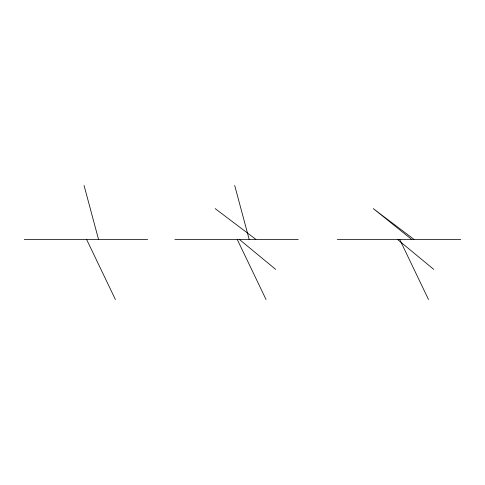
<?xml version="1.0" encoding="UTF-8"?>
<svg xmlns="http://www.w3.org/2000/svg" width="485" height="485" viewBox="0 0 485 485"><rect width="100%" height="100%" fill="white"/><g stroke="black" fill="none" stroke-linecap="round" stroke-linejoin="round"><path stroke-width="0.73" d="M24.25 239.384L147.64 239.384M174.891 239.384L298.281 239.384M337.36 239.384L460.75 239.384M413.972 239.384L373.286 208.623L411.632 239.384M215.188 208.623L255.874 239.384M397.409 239.384L433.79 269.405M239.311 239.384L275.686 269.405M399.676 239.384L428.516 299.53M237.213 239.384L266.047 299.53M86.573 239.384L115.406 299.53M234.704 185.47L249.169 239.384M84.063 185.47L98.528 239.384"/></g></svg>
